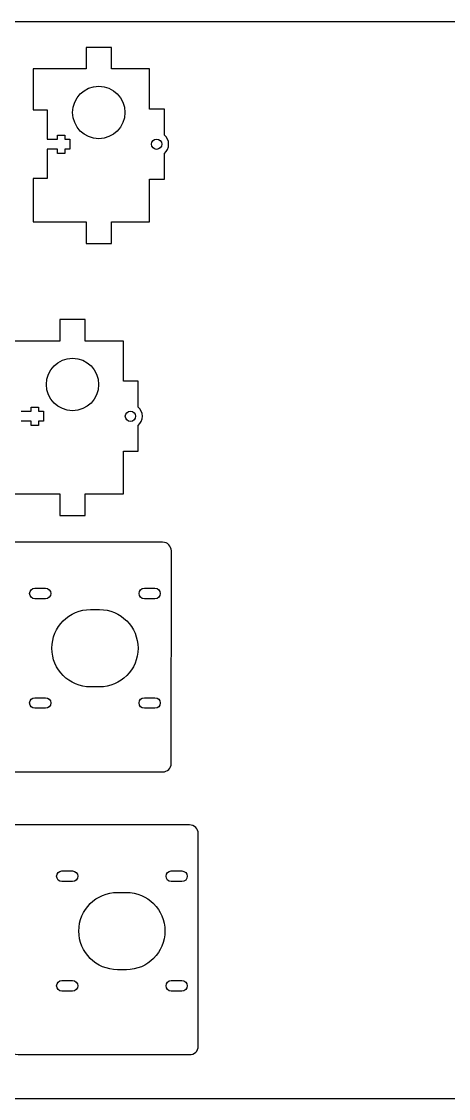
# Model space of a CAD drawing. Header units: millimetres. Extents: x 0 to 610, y -305 to 0.
# Drawn here: x 189.9 to 310.9, y -304.8 to 0 of the extents above; entities that cross this region are included whole.
import ezdxf

# ---------------------------------------------------------------- set-up
doc = ezdxf.new("R2010")
doc.units = ezdxf.units.MM
doc.layers.add('CUTS', color=1, linetype='Continuous', true_color=0xff0000)
doc.layers.add('laser bed referance', color=3, linetype='Continuous', lineweight=25, true_color=0x00ff00)

msp = doc.modelspace()

# ---------------------------------------------------------------- linework, layer by layer
at = {"layer": 'CUTS', "color": 1, "lineweight": 25, "true_color": 0xff0000}
for p, q in [((232.36, -209.97), (232.37, -149.82)), ((240, -290), (240, -229.86))]:
    msp.add_line(p, q, dxfattribs=at)
for points in [[(230.41, -32.14), (230.41, -24.83), (226.21, -24.83), (226.21, -13.43), (215.41, -13.43), (215.41, -7.33), (208.21, -7.33), (208.21, -13.43), (193.21, -13.43), (193.21, -25.03), (197.21, -25.03), (197.21, -33.33), (200.08, -33.33), (200.08, -32.13), (202.18, -32.13), (202.18, -33.33), (203.57, -33.33), (203.57, -36.13), (202.18, -36.13), (202.18, -37.33), (200.08, -37.33), (200.08, -36.13), (197.21, -36.13), (197.21, -44.43), (193.21, -44.43), (193.21, -56.73), (208.21, -56.73), (208.21, -62.83), (215.41, -62.83), (215.41, -56.73), (226.21, -56.73), (226.21, -44.63), (230.41, -44.63), (230.41, -37.32)], [(222.97, -109.14), (222.97, -101.83), (218.78, -101.83), (218.78, -90.43), (207.98, -90.43), (207.98, -84.33), (200.77, -84.33), (200.77, -90.43), (185.78, -90.43)], [(189.78, -110.32), (192.64, -110.32), (192.64, -109.13), (194.74, -109.13), (194.74, -110.32), (196.13, -110.32), (196.13, -113.13), (194.74, -113.13), (194.74, -114.33), (192.64, -114.33), (192.64, -113.13), (189.78, -113.13)], [(185.78, -133.72), (200.77, -133.72), (200.77, -139.82), (207.98, -139.82), (207.98, -133.72), (218.78, -133.72), (218.78, -121.62), (222.97, -121.62), (222.97, -114.31)], [(229.9, -147.35), (172.42, -147.35)], [(193.73, -160.37), (196.74, -160.37), (196.74, -160.37)], [(224.73, -160.37), (227.74, -160.37), (227.74, -160.37)], [(196.74, -163.37), (193.73, -163.37)], [(227.74, -163.37), (224.73, -163.37)], [(209.48, -166.42), (211.99, -166.42), (211.99, -166.42)], [(170, -182.1), (170, -184.24), (169.39, -202.33), (172.56, -202.33), (172.56, -211.23), (181.38, -212.33), (229.89, -212.33)], [(211.99, -188.32), (209.48, -188.32)], [(193.73, -191.37), (196.74, -191.37), (196.74, -191.37)], [(224.73, -191.37), (227.74, -191.37), (227.74, -191.37)], [(196.74, -194.37), (193.73, -194.37)], [(227.74, -194.37), (224.73, -194.37)], [(237.53, -227.39), (180.06, -227.39)], [(201.36, -240.41), (204.37, -240.41), (204.37, -240.41)], [(232.36, -240.41), (235.37, -240.41), (235.37, -240.41)], [(204.37, -243.41), (201.36, -243.41)], [(235.37, -243.41), (232.36, -243.41)], [(217.12, -246.46), (219.62, -246.46), (219.62, -246.46)], [(177.64, -262.13), (177.63, -264.28), (177.03, -282.36), (180.2, -282.36), (180.2, -291.27), (189.01, -292.37), (237.53, -292.37)], [(219.62, -268.36), (217.12, -268.36)], [(201.36, -271.41), (204.37, -271.41), (204.37, -271.41)], [(232.36, -271.41), (235.37, -271.41), (235.37, -271.41)], [(204.37, -274.41), (201.36, -274.41)], [(235.37, -274.41), (232.36, -274.41)]]:
    msp.add_lwpolyline(points, dxfattribs=at)
for points in [[(204.41, -25.73), (204.41, -21.63), (207.73, -18.31), (211.81, -18.31)], [(211.81, -18.31), (215.9, -18.31), (219.21, -21.63), (219.21, -25.73)], [(211.81, -33.16), (207.73, -33.16), (204.41, -29.83), (204.41, -25.73)], [(219.21, -25.73), (219.21, -29.83), (215.9, -33.16), (211.81, -33.16)], [(226.76, -34.73), (226.76, -33.93), (227.41, -33.28), (228.21, -33.28)], [(228.21, -33.28), (229.02, -33.28), (229.66, -33.93), (229.66, -34.73)], [(231.61, -34.73), (231.61, -33.69), (231.15, -32.77), (230.41, -32.14)], [(228.21, -36.18), (227.41, -36.18), (226.76, -35.53), (226.76, -34.73)], [(229.66, -34.73), (229.66, -35.53), (229.02, -36.18), (228.21, -36.18)], [(230.41, -37.32), (231.15, -36.7), (231.61, -35.77), (231.61, -34.73)], [(196.97, -102.73), (196.97, -98.63), (200.29, -95.3), (204.38, -95.3)], [(204.38, -95.3), (208.46, -95.3), (211.78, -98.62), (211.78, -102.73)], [(204.38, -110.15), (200.29, -110.15), (196.97, -106.83), (196.97, -102.73)], [(211.78, -102.73), (211.78, -106.83), (208.46, -110.15), (204.38, -110.15)], [(224.17, -111.73), (224.17, -110.69), (223.71, -109.76), (222.97, -109.14)], [(219.33, -111.73), (219.33, -110.92), (219.97, -110.28), (220.78, -110.28)], [(220.78, -113.18), (219.97, -113.18), (219.33, -112.53), (219.33, -111.73)], [(220.78, -110.28), (221.58, -110.28), (222.23, -110.92), (222.23, -111.73)], [(222.23, -111.73), (222.23, -112.53), (221.58, -113.18), (220.78, -113.18)], [(222.97, -114.31), (223.71, -113.69), (224.17, -112.76), (224.17, -111.73)], [(232.37, -149.82), (232.37, -148.46), (231.26, -147.35), (229.9, -147.35)], [(192.23, -161.87), (192.23, -161.04), (192.9, -160.37), (193.73, -160.37)], [(196.74, -160.37), (197.57, -160.37), (198.24, -161.04), (198.24, -161.87)], [(223.23, -161.87), (223.23, -161.04), (223.9, -160.37), (224.73, -160.37)], [(227.74, -160.37), (228.57, -160.37), (229.24, -161.04), (229.24, -161.87)], [(193.73, -163.37), (192.9, -163.37), (192.23, -162.7), (192.23, -161.87)], [(198.24, -161.87), (198.24, -162.7), (197.57, -163.37), (196.74, -163.37)], [(224.73, -163.37), (223.9, -163.37), (223.23, -162.7), (223.23, -161.87)], [(229.24, -161.87), (229.24, -162.7), (228.57, -163.37), (227.74, -163.37)], [(198.53, -177.37), (198.53, -171.32), (203.44, -166.42), (209.48, -166.42)], [(211.99, -166.42), (218.03, -166.42), (222.94, -171.33), (222.94, -177.37)], [(209.48, -188.32), (203.44, -188.32), (198.53, -183.42), (198.53, -177.37)], [(222.94, -177.37), (222.94, -183.42), (218.03, -188.32), (211.99, -188.32)], [(192.23, -192.87), (192.23, -192.04), (192.9, -191.37), (193.73, -191.37)], [(196.74, -191.37), (197.57, -191.37), (198.24, -192.04), (198.24, -192.87)], [(223.23, -192.87), (223.23, -192.04), (223.9, -191.37), (224.73, -191.37)], [(227.74, -191.37), (228.57, -191.37), (229.24, -192.04), (229.24, -192.87)], [(193.73, -194.37), (192.9, -194.37), (192.23, -193.7), (192.23, -192.87)], [(198.24, -192.87), (198.24, -193.7), (197.57, -194.37), (196.74, -194.37)], [(224.73, -194.37), (223.9, -194.37), (223.23, -193.7), (223.23, -192.87)], [(229.24, -192.87), (229.24, -193.7), (228.57, -194.37), (227.74, -194.37)], [(229.89, -212.33), (231.26, -212.43), (232.36, -211.33), (232.36, -209.97)], [(240, -229.86), (240, -228.49), (238.9, -227.39), (237.53, -227.39)], [(199.86, -241.91), (199.86, -241.08), (200.54, -240.41), (201.36, -240.41)], [(204.37, -240.41), (205.2, -240.41), (205.87, -241.08), (205.87, -241.91)], [(230.86, -241.91), (230.86, -241.08), (231.54, -240.41), (232.36, -240.41)], [(235.37, -240.41), (236.2, -240.41), (236.87, -241.08), (236.87, -241.91)], [(201.36, -243.41), (200.54, -243.41), (199.86, -242.74), (199.86, -241.91)], [(205.87, -241.91), (205.87, -242.74), (205.2, -243.41), (204.37, -243.41)], [(232.36, -243.41), (231.54, -243.41), (230.86, -242.74), (230.86, -241.91)], [(236.87, -241.91), (236.87, -242.74), (236.2, -243.41), (235.37, -243.41)], [(206.17, -257.41), (206.17, -251.36), (211.07, -246.46), (217.12, -246.46)], [(219.62, -246.46), (225.67, -246.46), (230.57, -251.36), (230.57, -257.41)], [(217.12, -268.36), (211.07, -268.36), (206.17, -263.45), (206.17, -257.41)], [(230.57, -257.41), (230.57, -263.45), (225.67, -268.36), (219.62, -268.36)], [(199.86, -272.91), (199.86, -272.08), (200.54, -271.41), (201.36, -271.41)], [(201.36, -274.41), (200.54, -274.41), (199.86, -273.74), (199.86, -272.91)], [(204.37, -271.41), (205.2, -271.41), (205.87, -272.08), (205.87, -272.91)], [(205.87, -272.91), (205.87, -273.74), (205.2, -274.41), (204.37, -274.41)], [(230.86, -272.91), (230.86, -272.08), (231.54, -271.41), (232.36, -271.41)], [(232.36, -274.41), (231.54, -274.41), (230.86, -273.74), (230.86, -272.91)], [(235.37, -271.41), (236.2, -271.41), (236.87, -272.08), (236.87, -272.91)], [(236.87, -272.91), (236.87, -273.74), (236.2, -274.41), (235.37, -274.41)], [(237.53, -292.37), (238.89, -292.47), (240, -291.36), (240, -290)]]:
    msp.add_open_spline(points, degree=3, dxfattribs=at)
at = {"layer": 'laser bed referance'}
for p, q in [((0, 0), (304.8, 0)), ((0, 0), (609.6, 0)), ((0, -304.8), (304.8, -304.8)), ((0, -304.8), (609.6, -304.8))]:
    msp.add_line(p, q, dxfattribs=at)

doc.saveas('drawing.dxf')
